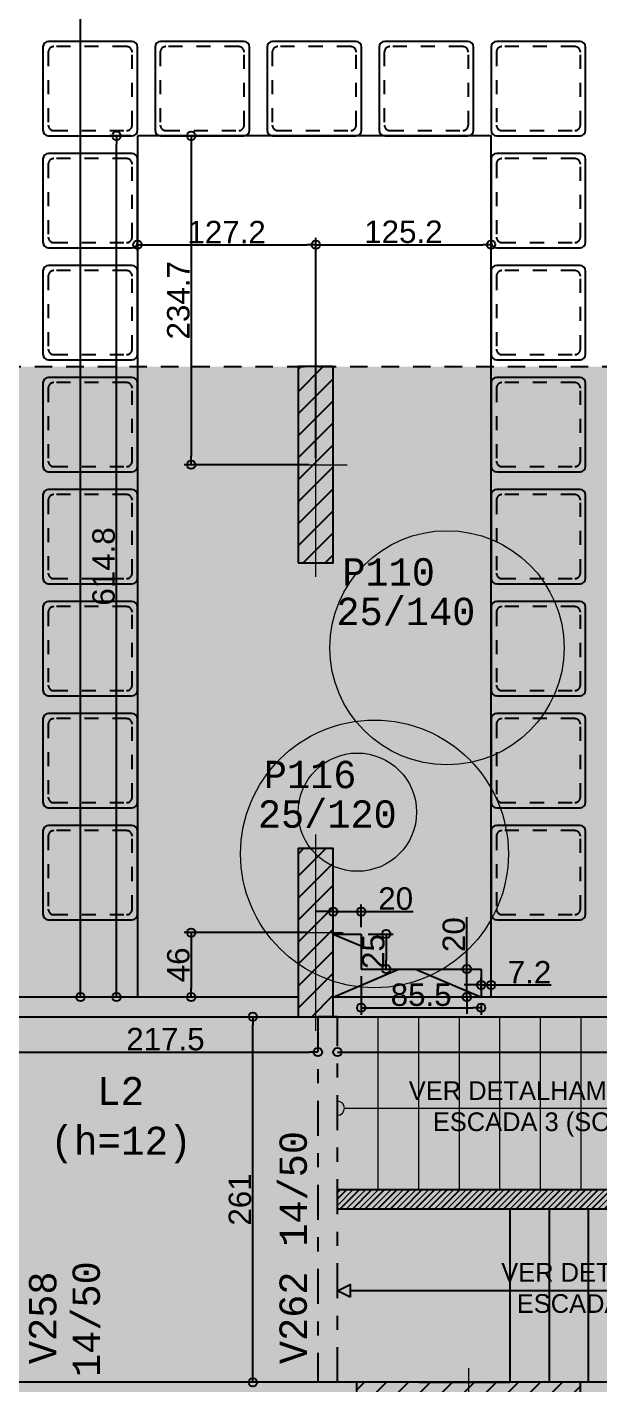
# Model space of a CAD drawing. Header units: millimetres. Extents: x -967 to 563, y -1588 to 506.
# Drawn here: x 65.23 to 69.31, y -245.6 to -235.92 of the extents above; entities that cross this region are included whole.
import ezdxf

# ---------------------------------------------------------------- set-up
doc = ezdxf.new("R2010")
doc.units = ezdxf.units.MM
for name, pattern in [('347-XXXX-ARQ-BASE-019-TÉRREO$0$HIDDEN2', [0.1875, 0.125, -0.0625]), ('DASHDOT2', [0.5, 0.25, -0.125, 0, -0.125]), ('ESTILO_TQS_0001', [1, 0.7, -0.3]), ('TRAZO_HUECO', [0.75, 0.5, -0.25])]:
    doc.linetypes.add(name, pattern=pattern)
for name, color, linetype in [('1', 5, 'Continuous'), ('11', 7, 'Continuous'), ('12', 4, 'Continuous'), ('13', 7, 'Continuous'), ('208', 13, 'Continuous'), ('237', 5, 'Continuous'), ('241', 7, 'TRAZO_HUECO'), ('251', 5, 'Continuous'), ('252', 153, 'ESTILO_TQS_0001'), ('3', 2, 'Continuous'), ('347-XXXX-ARQ-BASE-013-IMPLANTAÇÃO$0$_XREF-ARQ', 7, 'Continuous'), ('347-XXXX-ARQ-BASE-019-TÉRREO$0$AR-PRJ', 11, '347-XXXX-ARQ-BASE-019-TÉRREO$0$HIDDEN2'), ('8', 7, 'Continuous'), ('9', 7, 'Continuous'), ('A_htc_alv', 7, 'Continuous'), ('COTAS', 1, 'Continuous')]:
    doc.layers.add(name, color=color, linetype=linetype)
for name, color, linetype, lineweight in [('ESC_DEGRAU', 2, 'Continuous', 0), ('PILAR_EIXOS', 1, 'Continuous', 0), ('PILAR_HACH', 4, 'Continuous', 0)]:
    doc.layers.add(name, color=color, linetype=linetype, lineweight=lineweight)
doc.styles.add('ARIAL', font='arial.ttf')
doc.styles.add('CYPETXT_romans', font='arial.ttf', dxfattribs={"height": 0.2})
doc.styles.add('TQS_LUCIDA_CONSOLE', font='lucon.TTF')
doc.dimstyles.new('AVILLA 100 2', dxfattribs={"dimtxt": 0.16, "dimasz": 0.06, "dimexe": 0.05, "dimexo": 0.05, "dimgap": 0.01, "dimtad": 3, "dimdec": 1, "dimlfac": 100, "dimzin": 9, "dimdsep": 46, "dimtxsty": 'ARIAL', "dimblk": 'ORIGIN', "dimcen": 1.5, "dimclrd": 10, "dimclre": 10, "dimclrt": 7, "dimadec": 0, "dimazin": 0, "dimtfac": 1, "dimtdec": 1, "dimtmove": 0, "dimatfit": 1, "dimfxl": 1, "dimarcsym": 0})
pattern_1 = [(45, (585.15059, -196.08026), (-0.07857724, 0.07857724), [])]

# ---------------------------------------------------------------- blocks, each defined once
blk = doc.blocks.new('ENCHIMENTO_PISO TERREO')
h = blk.add_hatch(color=9)
h.dxf.hatch_style = 1
h.paths.add_polyline_path([(27.7, 0.14), (27.7, 0.75), (31.15, 0.75), (31.15, 5.14), (24.8495, 5.14), (24.8495, 7.04), (12.06, 7.04), (12.06, 4.64), (4, 4.64), (4, 7.04), (-8.79, 7.04), (-8.7905, 5.14), (-15.09, 5.14), (-15.09, 0.75), (-11.64, 0.75), (-11.64, 0.17), (-11.64, -2.71), (-15.09, -2.71), (-15.09, -9.5), (-8.39, -9.5), (-8.39, -11), (1.35, -11), (1.35, -10.25), (14.71, -10.25), (14.71, -11), (24.45, -11), (24.45, -9.5), (31.15, -9.5), (31.15, -5.11), (27.7, -5.11)])
at = {"layer": '347-XXXX-ARQ-BASE-019-TÉRREO$0$AR-PRJ', "color": 9}
blk.add_lwpolyline([(-11.64, 0.17), (-11.64, 0.75), (-15.09, 0.75), (-15.09, 5.14), (-8.7905, 5.14), (-8.79, 7.04), (4, 7.04), (4, 4.64), (12.06, 4.64), (12.06, 7.04), (24.8495, 7.04)], dxfattribs=at)
blk = doc.blocks.new('ESCADA 2 (DESCE)')
at = {"layer": 'COTAS', "linetype": 'Continuous'}
h = blk.add_hatch(dxfattribs=at)
h.set_pattern_fill('ANSI31', color=8, scale=0.02)
h.set_pattern_definition([(45, (2272.60032, 1511.056013), (-0.04490128, 0.04490128), [])])
h.paths.add_polyline_path([(2313.6961, 1482.134), (2316.8861, 1482.134), (2316.8861, 1481.994), (2313.6961, 1481.994)])
at = {"layer": 'COTAS', "color": 8, "linetype": 'Continuous'}
for p, q in [((2316.8861, 1482.064), (2316.8861, 1482.134)), ((2316.8861, 1482.064), (2316.8861, 1480.759)), ((2314.9261, 1481.994), (2314.9261, 1480.759)), ((2315.2061, 1481.994), (2315.2061, 1480.759)), ((2315.4861, 1481.994), (2315.4861, 1480.759)), ((2315.7661, 1481.994), (2315.7661, 1480.759)), ((2316.0461, 1481.994), (2316.0461, 1480.759)), ((2316.3261, 1481.994), (2316.3261, 1480.759)), ((2316.6061, 1481.994), (2316.6061, 1480.759)), ((2314.2761, 1480.759), (2314.9261, 1480.759)), ((2316.8861, 1480.759), (2314.9261, 1480.759)), ((2316.8861, 1480.759), (2318.1211, 1480.759))]:
    blk.add_line(p, q, dxfattribs=at)
for points in [[(2313.6961, 1482.134), (2316.8861, 1482.134), (2316.8861, 1481.994), (2313.6961, 1481.994)], [(2313.7861, 1481.3665), (2313.6961, 1481.4115), (2313.7861, 1481.4565), (2313.7861, 1481.3665)]]:
    blk.add_lwpolyline(points, close=True, dxfattribs=at)
for points in [[(2317.5036, 1482.064), (2317.5036, 1481.4115), (2316.8861, 1481.4115), (2314.9261, 1481.4115), (2314.6011, 1481.4115), (2313.7861, 1481.4115)], [(2316.8561, 1482.064), (2317.4736, 1482.064), (2317.4886, 1482.0228), (2317.5186, 1482.1052), (2317.5336, 1482.064), (2318.1511, 1482.064)]]:
    blk.add_lwpolyline(points, dxfattribs=at)
at = {"color": 8, "insert": (2314.5614, 1481.6092), "char_height": 0.133333, "width": 2.524322, "attachment_point": 1, "rotation": 360, "style": 'CYPETXT_romans'}
blk.add_mtext('\\pxqc;{\\W0.975;VER DETALHAMENTO\\PESCADA 2 (DESCE)}', dxfattribs=at)
blk = doc.blocks.new('ESCADA 3 (SOBE)')
at = {"layer": 'ESC_DEGRAU'}
h = blk.add_hatch(dxfattribs=at)
h.set_pattern_fill('ANSI31', color=8, scale=0.02)
h.set_pattern_definition([(45, (2283.11007, 1511.101934), (-0.04490128, 0.04490128), [])])
h.paths.add_polyline_path([(2324.2059, 1482.18), (2327.3959, 1482.18), (2327.3959, 1482.04), (2324.2059, 1482.04)])
at = {"layer": 'COTAS', "color": 8, "linetype": 'Continuous'}
blk.add_line((2328.6309, 1483.415), (2327.3959, 1483.415), dxfattribs=at)
blk.add_lwpolyline([(2327.3659, 1482.11), (2327.9834, 1482.11), (2327.9984, 1482.0687), (2328.0284, 1482.1512), (2328.0434, 1482.11), (2328.6609, 1482.11)], dxfattribs=at)
at = {"layer": 'ESC_DEGRAU', "color": 8}
for p, q in [((2324.2059, 1483.415), (2327.3959, 1483.415)), ((2324.4959, 1482.18), (2324.4959, 1483.415)), ((2324.7859, 1482.18), (2324.7859, 1483.415)), ((2325.0759, 1482.18), (2325.0759, 1483.415)), ((2325.3659, 1482.18), (2325.3659, 1483.415)), ((2325.6559, 1482.18), (2325.6559, 1483.415)), ((2325.9459, 1482.18), (2325.9459, 1483.415)), ((2326.2359, 1482.18), (2326.2359, 1483.415)), ((2326.5259, 1482.18), (2326.5259, 1483.415)), ((2326.8159, 1482.18), (2326.8159, 1483.415)), ((2327.1059, 1482.18), (2327.1059, 1483.415)), ((2327.3959, 1482.11), (2327.3959, 1483.415)), ((2327.3959, 1482.11), (2327.3959, 1482.04))]:
    blk.add_line(p, q, dxfattribs=at)
blk.add_lwpolyline([(2324.2559, 1482.7625), (2327.3959, 1482.7625), (2328.0134, 1482.7625), (2328.0134, 1482.11)], dxfattribs=at)
blk.add_lwpolyline([(2324.2059, 1482.18), (2327.3959, 1482.18), (2327.3959, 1482.04), (2324.2059, 1482.04)], close=True, dxfattribs=at)
blk.add_arc((2324.2059, 1482.7625), 0.05, 270, 90, dxfattribs=at)
at = {"layer": 'ESC_DEGRAU', "color": 8, "insert": (2324.4114, 1482.9553), "char_height": 0.133333, "width": 2.524322, "attachment_point": 1, "rotation": 360, "style": 'CYPETXT_romans'}
blk.add_mtext('\\pxqc;{\\W0.975;VER DETALHAMENTO\\PESCADA 3 (SOBE)}', dxfattribs=at)
blk = doc.blocks.new('_VAONER063700637000750007500')
at = {"layer": '251', "color": 8}
for p, q in [((-33.725, 29.725), (-33.725, -29.725)), ((29.725, 33.725), (-29.725, 33.725)), ((33.725, -29.725), (33.725, 29.725)), ((-29.725, -33.725), (29.725, -33.725))]:
    blk.add_line(p, q, dxfattribs=at)
for centre, start, end in [((-29.725, 29.725), 90, 180), ((29.725, 29.725), 0, 90), ((-29.725, -29.725), 180, 270), ((29.725, -29.725), 270, 0)]:
    blk.add_arc(centre, 4, start, end, dxfattribs=at)
at = {"layer": '252', "color": 8}
for p, q in [((25.975, 29.975), (-25.975, 29.975)), ((-29.975, 25.975), (-29.975, -25.975)), ((29.975, -25.975), (29.975, 25.975)), ((-25.975, -29.975), (25.975, -29.975))]:
    blk.add_line(p, q, dxfattribs=at)
for centre, start, end in [((-25.975, 25.975), 90, 180), ((25.975, 25.975), 0, 90), ((-25.975, -25.975), 180, 270), ((25.975, -25.975), 270, 0)]:
    blk.add_arc(centre, 4, start, end, dxfattribs=at)
blk = doc.blocks.new('NERVURADA TÉRREO 1 MODELO 2 (LO) R0')
at = {"layer": '208', "xscale": 0.01, "yscale": 0.01, "zscale": 0.01}
for p in [(737.85, -749.525), (738.6495, -749.525), (739.449, -749.525), (740.2485, -749.525), (741.048, -749.525), (737.85, -750.3245), (741.048, -750.3245), (737.85, -751.124), (741.048, -751.124), (737.85, -751.9235), (741.048, -751.9235), (737.85, -752.723), (741.048, -752.723), (737.85, -753.5225), (741.048, -753.5225), (737.85, -754.322), (741.048, -754.322), (737.85, -755.1215), (741.048, -755.1215)]:
    blk.add_blockref('_VAONER063700637000750007500', p, dxfattribs=at)
blk = doc.blocks.new('Eixos do pilar')
at = {"layer": 'PILAR_EIXOS'}
for p, q in [((0, -0.5), (0, 0.5)), ((-0.5, 0), (0.5, 0))]:
    blk.add_line(p, q, dxfattribs=at)
blk = doc.blocks.new('_Origin')
at = {"color": 0, "linetype": 'ByBlock', "lineweight": -2}
blk.add_line((0, 0), (-1, 0), dxfattribs=at)
blk.add_circle((0, 0), 0.5, dxfattribs=at)
blk = doc.blocks.new('*D479')
at = {"layer": 'COTAS', "color": 10, "linetype": 'ByBlock', "lineweight": -2, "transparency": 16777216}
for p, q in [((847.3622, -582.701), (847.3622, -582.6103)), ((848.6342, -584.1804), (848.6342, -582.6103)), ((847.4222, -582.6603), (848.5742, -582.6603))]:
    blk.add_line(p, q, dxfattribs=at)
at = {"layer": 'Defpoints', "color": 0, "linetype": 'ByBlock', "transparency": 16777216}
for p in [(848.6342, -582.6603), (847.3622, -582.751), (848.6342, -584.2304)]:
    blk.add_point(p, dxfattribs=at)
at = {"layer": 'COTAS', "color": 10, "linetype": 'ByBlock', "lineweight": -2, "transparency": 16777216, "xscale": 0.06, "yscale": 0.06, "zscale": 0.06, "rotation": 180}
blk.add_blockref('_Origin', (847.3622, -582.6603), dxfattribs=at)
at = {"layer": 'COTAS', "color": 10, "linetype": 'ByBlock', "lineweight": -2, "transparency": 16777216, "xscale": 0.06, "yscale": 0.06, "zscale": 0.06}
blk.add_blockref('_Origin', (848.6342, -582.6603), dxfattribs=at)
at = {"layer": 'COTAS', "color": 7, "linetype": 'ByBlock', "transparency": 16777216, "insert": (847.9982, -582.5699), "char_height": 0.16, "attachment_point": 5, "style": 'ARIAL'}
blk.add_mtext('127.2', dxfattribs=at)
blk = doc.blocks.new('*D480')
at = {"layer": 'COTAS', "color": 10, "linetype": 'ByBlock', "lineweight": -2, "transparency": 16777216}
for p, q in [((848.6342, -584.1804), (848.6342, -582.6103)), ((848.6942, -582.6603), (849.8257, -582.6603))]:
    blk.add_line(p, q, dxfattribs=at)
at = {"layer": 'Defpoints', "color": 0, "linetype": 'ByBlock', "transparency": 16777216}
for p in [(849.8857, -582.6603), (849.8857, -582.6603), (848.6342, -584.2304)]:
    blk.add_point(p, dxfattribs=at)
at = {"layer": 'COTAS', "color": 10, "linetype": 'ByBlock', "lineweight": -2, "transparency": 16777216, "xscale": 0.06, "yscale": 0.06, "zscale": 0.06, "rotation": 180}
blk.add_blockref('_Origin', (848.6342, -582.6603), dxfattribs=at)
at = {"layer": 'COTAS', "color": 10, "linetype": 'ByBlock', "lineweight": -2, "transparency": 16777216, "xscale": 0.06, "yscale": 0.06, "zscale": 0.06}
blk.add_blockref('_Origin', (849.8857, -582.6603), dxfattribs=at)
at = {"layer": 'COTAS', "color": 7, "linetype": 'ByBlock', "transparency": 16777216, "insert": (849.26, -582.5686), "char_height": 0.16, "attachment_point": 5, "style": 'ARIAL'}
blk.add_mtext('125.2', dxfattribs=at)
blk = doc.blocks.new('*D481')
at = {"layer": 'COTAS', "color": 10, "linetype": 'ByBlock', "lineweight": -2, "transparency": 16777216}
for p, q in [((847.7462, -581.9429), (847.7462, -584.1704)), ((847.7749, -581.8829), (847.7962, -581.8829)), ((848.5842, -584.2304), (847.6962, -584.2304))]:
    blk.add_line(p, q, dxfattribs=at)
at = {"layer": 'Defpoints', "color": 0, "linetype": 'ByBlock', "transparency": 16777216}
for p in [(847.7249, -581.8829), (847.7462, -584.2304), (848.6342, -584.2304)]:
    blk.add_point(p, dxfattribs=at)
at = {"layer": 'COTAS', "color": 10, "linetype": 'ByBlock', "lineweight": -2, "transparency": 16777216, "xscale": 0.06, "yscale": 0.06, "zscale": 0.06}
for p, rotation in [((847.7462, -581.8829), 90), ((847.7462, -584.2304), 270)]:
    blk.add_blockref('_Origin', p, dxfattribs=dict(at, rotation=rotation))
at = {"layer": 'COTAS', "color": 7, "linetype": 'ByBlock', "transparency": 16777216, "insert": (847.6545, -583.0566), "char_height": 0.16, "attachment_point": 5, "rotation": 90, "style": 'ARIAL'}
blk.add_mtext('234.7', dxfattribs=at)
blk = doc.blocks.new('*D482')
at = {"layer": 'COTAS', "color": 10, "linetype": 'ByBlock', "lineweight": -2, "transparency": 16777216}
for p, q in [((848.5842, -587.5704), (847.6962, -587.5704)), ((847.7462, -587.6304), (847.7462, -587.9704))]:
    blk.add_line(p, q, dxfattribs=at)
at = {"layer": 'Defpoints', "color": 0, "linetype": 'ByBlock', "transparency": 16777216}
for p in [(848.6342, -587.5704), (847.7462, -588.0304), (847.7462, -588.0304)]:
    blk.add_point(p, dxfattribs=at)
at = {"layer": 'COTAS', "color": 10, "linetype": 'ByBlock', "lineweight": -2, "transparency": 16777216, "xscale": 0.06, "yscale": 0.06, "zscale": 0.06}
for p, rotation in [((847.7462, -587.5704), 90), ((847.7462, -588.0304), 270)]:
    blk.add_blockref('_Origin', p, dxfattribs=dict(at, rotation=rotation))
at = {"layer": 'COTAS', "color": 7, "linetype": 'ByBlock', "transparency": 16777216, "insert": (847.6545, -587.8004), "char_height": 0.16, "attachment_point": 5, "rotation": 90, "style": 'ARIAL'}
blk.add_mtext('46', dxfattribs=at)
blk = doc.blocks.new('*D483')
at = {"layer": 'COTAS', "color": 10, "linetype": 'ByBlock', "lineweight": -2, "transparency": 16777216}
for p, q in [((847.3122, -581.8829), (847.1628, -581.8829)), ((847.2128, -587.9704), (847.2128, -581.9429)), ((847.3122, -588.0304), (847.1628, -588.0304))]:
    blk.add_line(p, q, dxfattribs=at)
at = {"layer": 'Defpoints', "color": 0, "linetype": 'ByBlock', "transparency": 16777216}
for p in [(847.2128, -581.8829), (847.3622, -581.8829), (847.3622, -588.0304)]:
    blk.add_point(p, dxfattribs=at)
at = {"layer": 'COTAS', "color": 10, "linetype": 'ByBlock', "lineweight": -2, "transparency": 16777216, "xscale": 0.06, "yscale": 0.06, "zscale": 0.06}
for p, rotation in [((847.2128, -581.8829), 90), ((847.2128, -588.0304), 270)]:
    blk.add_blockref('_Origin', p, dxfattribs=dict(at, rotation=rotation))
at = {"layer": 'COTAS', "color": 7, "linetype": 'ByBlock', "transparency": 16777216, "insert": (847.1211, -584.9566), "char_height": 0.16, "attachment_point": 5, "rotation": 90, "style": 'ARIAL'}
blk.add_mtext('614.8', dxfattribs=at)
blk = doc.blocks.new('*D776')
at = {"layer": 'COTAS', "color": 10, "linetype": 'ByBlock', "lineweight": -2, "transparency": 16777216}
blk.add_line((848.1859, -590.7204), (848.1859, -588.2304), dxfattribs=at)
at = {"layer": 'Defpoints', "color": 0, "linetype": 'ByBlock', "transparency": 16777216}
for p in [(848.1859, -588.1704), (848.1859, -588.1704), (848.1859, -590.7804)]:
    blk.add_point(p, dxfattribs=at)
at = {"layer": 'COTAS', "color": 10, "linetype": 'ByBlock', "lineweight": -2, "transparency": 16777216, "xscale": 0.06, "yscale": 0.06, "zscale": 0.06}
for p, rotation in [((848.1859, -588.1704), 90), ((848.1859, -590.7804), 270)]:
    blk.add_blockref('_Origin', p, dxfattribs=dict(at, rotation=rotation))
at = {"layer": 'COTAS', "color": 7, "linetype": 'ByBlock', "transparency": 16777216, "insert": (848.0942, -589.4754), "char_height": 0.16, "attachment_point": 5, "rotation": 90, "style": 'ARIAL'}
blk.add_mtext('261', dxfattribs=at)
blk = doc.blocks.new('*D786')
at = {"layer": 'COTAS', "color": 10, "linetype": 'ByBlock', "lineweight": -2, "transparency": 16777216}
blk.add_line((846.9549, -587.9704), (846.9549, -567.3704), dxfattribs=at)
at = {"layer": 'Defpoints', "color": 0, "linetype": 'ByBlock', "transparency": 16777216}
for p in [(846.9549, -567.3104), (846.9549, -567.3104), (846.9549, -588.0304)]:
    blk.add_point(p, dxfattribs=at)
at = {"layer": 'COTAS', "color": 10, "linetype": 'ByBlock', "lineweight": -2, "transparency": 16777216, "xscale": 0.06, "yscale": 0.06, "zscale": 0.06}
for p, rotation in [((846.9549, -567.3104), 90), ((846.9549, -588.0304), 270)]:
    blk.add_blockref('_Origin', p, dxfattribs=dict(at, rotation=rotation))
at = {"layer": 'COTAS', "color": 7, "linetype": 'ByBlock', "transparency": 16777216, "insert": (846.8632, -577.6704), "char_height": 0.16, "attachment_point": 5, "rotation": 90, "style": 'ARIAL'}
blk.add_mtext('2072', dxfattribs=at)
blk = doc.blocks.new('*D604')
at = {"layer": 'COTAS', "color": 10, "linetype": 'ByBlock', "lineweight": -2, "transparency": 16777216}
blk.add_line((846.5342, -588.4232), (848.5892, -588.4232), dxfattribs=at)
at = {"layer": 'Defpoints', "color": 0, "linetype": 'ByBlock', "transparency": 16777216}
for p in [(846.4742, -588.4232), (848.6492, -588.4232), (848.6492, -588.4232)]:
    blk.add_point(p, dxfattribs=at)
at = {"layer": 'COTAS', "color": 10, "linetype": 'ByBlock', "lineweight": -2, "transparency": 16777216, "xscale": 0.06, "yscale": 0.06, "zscale": 0.06, "rotation": 180}
blk.add_blockref('_Origin', (846.4742, -588.4232), dxfattribs=at)
at = {"layer": 'COTAS', "color": 10, "linetype": 'ByBlock', "lineweight": -2, "transparency": 16777216, "xscale": 0.06, "yscale": 0.06, "zscale": 0.06}
blk.add_blockref('_Origin', (848.6492, -588.4232), dxfattribs=at)
at = {"layer": 'COTAS', "color": 7, "linetype": 'ByBlock', "transparency": 16777216, "insert": (847.5617, -588.3315), "char_height": 0.16, "attachment_point": 5, "style": 'ARIAL'}
blk.add_mtext('217.5', dxfattribs=at)
blk = doc.blocks.new('*D605')
at = {"layer": 'COTAS', "color": 10, "linetype": 'ByBlock', "lineweight": -2, "transparency": 16777216}
blk.add_line((848.8492, -588.4232), (853.1542, -588.4232), dxfattribs=at)
at = {"layer": 'Defpoints', "color": 0, "linetype": 'ByBlock', "transparency": 16777216}
for p in [(848.7892, -588.4232), (853.2142, -588.4232), (853.2142, -588.4232)]:
    blk.add_point(p, dxfattribs=at)
at = {"layer": 'COTAS', "color": 10, "linetype": 'ByBlock', "lineweight": -2, "transparency": 16777216, "xscale": 0.06, "yscale": 0.06, "zscale": 0.06, "rotation": 180}
blk.add_blockref('_Origin', (848.7892, -588.4232), dxfattribs=at)
at = {"layer": 'COTAS', "color": 10, "linetype": 'ByBlock', "lineweight": -2, "transparency": 16777216, "xscale": 0.06, "yscale": 0.06, "zscale": 0.06}
blk.add_blockref('_Origin', (853.2142, -588.4232), dxfattribs=at)
at = {"layer": 'COTAS', "color": 7, "linetype": 'ByBlock', "transparency": 16777216, "insert": (851.0017, -588.3315), "char_height": 0.16, "attachment_point": 5, "style": 'ARIAL'}
blk.add_mtext('442.5', dxfattribs=at)
blk = doc.blocks.new('*D609')
at = {"layer": 'COTAS', "color": 10, "linetype": 'ByBlock', "lineweight": -2, "transparency": 16777216}
for p, q in [((848.9592, -587.8804), (848.9592, -588.1563)), ((849.0192, -588.1063), (849.7542, -588.1063)), ((849.8142, -588.0804), (849.8142, -588.1563))]:
    blk.add_line(p, q, dxfattribs=at)
at = {"layer": 'Defpoints', "color": 0, "linetype": 'ByBlock', "transparency": 16777216}
for p in [(848.9592, -587.8304), (849.8142, -588.0304), (849.8142, -588.1063)]:
    blk.add_point(p, dxfattribs=at)
at = {"layer": 'COTAS', "color": 10, "linetype": 'ByBlock', "lineweight": -2, "transparency": 16777216, "xscale": 0.06, "yscale": 0.06, "zscale": 0.06, "rotation": 180}
blk.add_blockref('_Origin', (848.9592, -588.1063), dxfattribs=at)
at = {"layer": 'COTAS', "color": 10, "linetype": 'ByBlock', "lineweight": -2, "transparency": 16777216, "xscale": 0.06, "yscale": 0.06, "zscale": 0.06}
blk.add_blockref('_Origin', (849.8142, -588.1063), dxfattribs=at)
at = {"layer": 'COTAS', "color": 7, "linetype": 'ByBlock', "transparency": 16777216, "insert": (849.3867, -588.0146), "char_height": 0.16, "attachment_point": 5, "style": 'ARIAL'}
blk.add_mtext('85.5', dxfattribs=at)
blk = doc.blocks.new('*D610')
at = {"layer": 'COTAS', "color": 10, "linetype": 'ByBlock', "lineweight": -2, "transparency": 16777216}
for p, q in [((849.7123, -587.7704), (849.7123, -587.459)), ((849.7123, -588.0304), (849.7123, -587.8304)), ((849.7123, -588.0904), (849.7123, -588.1504))]:
    blk.add_line(p, q, dxfattribs=at)
at = {"layer": 'Defpoints', "color": 0, "linetype": 'ByBlock', "transparency": 16777216}
for p in [(849.7123, -587.8304), (849.7123, -587.8304), (849.7123, -588.0304)]:
    blk.add_point(p, dxfattribs=at)
at = {"layer": 'COTAS', "color": 10, "linetype": 'ByBlock', "lineweight": -2, "transparency": 16777216, "xscale": 0.06, "yscale": 0.06, "zscale": 0.06}
for p, rotation in [((849.7123, -587.8304), 270), ((849.7123, -588.0304), 90)]:
    blk.add_blockref('_Origin', p, dxfattribs=dict(at, rotation=rotation))
at = {"layer": 'COTAS', "color": 7, "linetype": 'ByBlock', "transparency": 16777216, "insert": (849.6206, -587.5847), "char_height": 0.16, "attachment_point": 5, "rotation": 90, "style": 'ARIAL'}
blk.add_mtext('20', dxfattribs=at)
blk = doc.blocks.new('*D611')
at = {"layer": 'COTAS', "color": 10, "linetype": 'ByBlock', "lineweight": -2, "transparency": 16777216}
for p, q in [((848.9592, -587.5304), (848.9592, -587.3701)), ((848.6992, -587.4201), (848.6392, -587.4201)), ((848.7592, -587.4201), (848.9592, -587.4201)), ((849.0192, -587.4201), (849.3306, -587.4201))]:
    blk.add_line(p, q, dxfattribs=at)
at = {"layer": 'Defpoints', "color": 0, "linetype": 'ByBlock', "transparency": 16777216}
for p in [(848.7592, -587.4201), (848.9592, -587.4201), (848.9592, -587.5804)]:
    blk.add_point(p, dxfattribs=at)
at = {"layer": 'COTAS', "color": 10, "linetype": 'ByBlock', "lineweight": -2, "transparency": 16777216, "xscale": 0.06, "yscale": 0.06, "zscale": 0.06}
blk.add_blockref('_Origin', (848.7592, -587.4201), dxfattribs=at)
at = {"layer": 'COTAS', "color": 10, "linetype": 'ByBlock', "lineweight": -2, "transparency": 16777216, "xscale": 0.06, "yscale": 0.06, "zscale": 0.06, "rotation": 180}
blk.add_blockref('_Origin', (848.9592, -587.4201), dxfattribs=at)
at = {"layer": 'COTAS', "color": 7, "linetype": 'ByBlock', "transparency": 16777216, "insert": (849.2049, -587.3284), "char_height": 0.16, "attachment_point": 5, "style": 'ARIAL'}
blk.add_mtext('20', dxfattribs=at)
blk = doc.blocks.new('*D612')
at = {"layer": 'COTAS', "color": 10, "linetype": 'ByBlock', "lineweight": -2, "transparency": 16777216}
for p, q in [((849.0092, -587.5804), (849.1875, -587.5804)), ((849.1375, -587.6404), (849.1375, -587.7704)), ((849.0092, -587.8304), (849.1875, -587.8304))]:
    blk.add_line(p, q, dxfattribs=at)
at = {"layer": 'Defpoints', "color": 0, "linetype": 'ByBlock', "transparency": 16777216}
for p in [(848.9592, -587.5804), (848.9592, -587.8304), (849.1375, -587.8304)]:
    blk.add_point(p, dxfattribs=at)
at = {"layer": 'COTAS', "color": 10, "linetype": 'ByBlock', "lineweight": -2, "transparency": 16777216, "xscale": 0.06, "yscale": 0.06, "zscale": 0.06}
for p, rotation in [((849.1375, -587.5804), 90), ((849.1375, -587.8304), 270)]:
    blk.add_blockref('_Origin', p, dxfattribs=dict(at, rotation=rotation))
at = {"layer": 'COTAS', "color": 7, "linetype": 'ByBlock', "transparency": 16777216, "insert": (849.0458, -587.7054), "char_height": 0.16, "attachment_point": 5, "rotation": 90, "style": 'ARIAL'}
blk.add_mtext('25', dxfattribs=at)
blk = doc.blocks.new('*D613')
at = {"layer": 'COTAS', "color": 10, "linetype": 'ByBlock', "lineweight": -2, "transparency": 16777216}
for p, q in [((849.7542, -587.9434), (849.6942, -587.9434)), ((849.8142, -587.9804), (849.8142, -587.8934)), ((849.8142, -587.9434), (849.8857, -587.9434)), ((849.8857, -587.9804), (849.8857, -587.8934)), ((849.9457, -587.9434), (850.3141, -587.9434))]:
    blk.add_line(p, q, dxfattribs=at)
at = {"layer": 'Defpoints', "color": 0, "linetype": 'ByBlock', "transparency": 16777216}
for p in [(849.8857, -587.9434), (849.8142, -588.0304), (849.8857, -588.0304)]:
    blk.add_point(p, dxfattribs=at)
at = {"layer": 'COTAS', "color": 10, "linetype": 'ByBlock', "lineweight": -2, "transparency": 16777216, "xscale": 0.06, "yscale": 0.06, "zscale": 0.06}
blk.add_blockref('_Origin', (849.8142, -587.9434), dxfattribs=at)
at = {"layer": 'COTAS', "color": 10, "linetype": 'ByBlock', "lineweight": -2, "transparency": 16777216, "xscale": 0.06, "yscale": 0.06, "zscale": 0.06, "rotation": 180}
blk.add_blockref('_Origin', (849.8857, -587.9434), dxfattribs=at)
at = {"layer": 'COTAS', "color": 7, "linetype": 'ByBlock', "transparency": 16777216, "insert": (850.1599, -587.8531), "char_height": 0.16, "attachment_point": 5, "style": 'ARIAL'}
blk.add_mtext('7.2', dxfattribs=at)
blk = doc.blocks.new('COTAS TÉRREO (LO) R0')
at = {"layer": 'COTAS', "linetype": 'ByBlock'}
for base, p1, p2, picture, middle in [((846.9549, -567.3104), (846.9549, -588.0304), (846.9549, -567.3104), '*D786', (846.8632, -577.6704)), ((847.7462070201, -584.2303861132), (847.7249134575, -581.8828861133), (848.6342448012, -584.2303861132), '*D481', (847.6544607718, -583.0566361133)), ((849.7123, -587.8304), (849.7123, -588.0304), (849.7123, -587.8304), '*D610', (849.6206, -587.5847)), ((847.7462, -588.0304), (848.6342, -587.5704), (847.7462, -588.0304), '*D482', (847.6545, -587.8004)), ((848.1859, -588.1704), (848.1859, -590.7804), (848.1859, -588.1704), '*D776', (848.0942, -589.4754))]:
    dim = blk.add_linear_dim(base=base, p1=p1, p2=p2, angle=90, dimstyle='AVILLA 100 2', dxfattribs=at)
    dim.commit()
    dim.dimension.update_dxf_attribs({"geometry": picture, "text_midpoint": middle})
for base, p1, p2, picture, middle in [((847.212766565, -581.8828861132), (847.3622448012, -588.0303861132), (847.3622448012, -581.8828861132), '*D483', (847.212766565, -584.9566361132)), ((849.1375, -587.8304), (848.9592, -587.5804), (848.9592, -587.8304), '*D612', (849.1375, -587.7054))]:
    dim = blk.add_linear_dim(base=base, p1=p1, p2=p2, angle=90, dimstyle='AVILLA 100 2', dxfattribs=at)
    dim.commit()
    dim.dimension.update_dxf_attribs({"geometry": picture, "text_midpoint": middle, "dimtype": 128})
for base, p1, p2, picture, middle in [((848.6342, -582.6603), (847.3622, -582.751), (848.6342, -584.2304), '*D479', (847.9982, -582.5699)), ((849.88574481, -582.66027144), (848.6342448, -584.23038611), (849.88574481, -582.66027144), '*D480', (849.2599948, -582.56857976)), ((848.9592, -587.4201), (848.7592, -587.4201), (848.9592, -587.5804), '*D611', (849.2049, -587.3284)), ((849.8857448012, -587.9434330901), (849.8142448012, -588.0303861132), (849.8857448012, -588.0303861132), '*D613', (850.1599194261, -587.8531056685)), ((848.6492, -588.4232), (846.4742, -588.4232), (848.6492, -588.4232), '*D604', (847.5617, -588.3315)), ((853.2142, -588.4232), (848.7892, -588.4232), (853.2142, -588.4232), '*D605', (851.0017, -588.3315))]:
    dim = blk.add_linear_dim(base=base, p1=p1, p2=p2, dimstyle='AVILLA 100 2', dxfattribs=at)
    dim.commit()
    dim.dimension.update_dxf_attribs({"geometry": picture, "text_midpoint": middle})
dim = blk.add_linear_dim(base=(849.8142, -588.1063), p1=(848.9592, -587.8304), p2=(849.8142, -588.0304), dimstyle='AVILLA 100 2', dxfattribs=at)
dim.commit()
dim.dimension.update_dxf_attribs({"geometry": '*D609', "text_midpoint": (849.3867, -588.1063), "dimtype": 128})

msp = doc.modelspace()

# ---------------------------------------------------------------- hatches: boundary and pattern name
at = {"linetype": 'ByBlock'}
h = msp.add_hatch(dxfattribs=at)
h.set_pattern_fill('ANSI31', color=4, scale=0.035)
h.set_pattern_definition(pattern_1)
h.paths.add_polyline_path([(67.1607, -239.7421), (67.4107, -239.7421), (67.4107, -238.3421), (67.1607, -238.3421)])
h = msp.add_hatch(dxfattribs=at)
h.set_pattern_fill('ANSI31', color=4, scale=0.035)
h.set_pattern_definition(pattern_1)
h.paths.add_polyline_path([(67.1607, -242.9821), (67.4107, -242.9821), (67.4107, -241.7821), (67.1607, -241.7821)])
h = msp.add_hatch(dxfattribs=at)
h.set_pattern_fill('ANSI31', color=4, scale=0.035)
h.set_pattern_definition(pattern_1)
h.paths.add_polyline_path([(67.5757, -245.7821), (69.1757, -245.7821), (69.1757, -245.5921), (67.5757, -245.5921)])
at = {"layer": 'A_htc_alv', "linetype": 'ByBlock'}
h = msp.add_hatch(color=60, dxfattribs=at)
h.dxf.hatch_style = 1
h.paths.add_polyline_path([(67.4407, -242.9821), (67.3007, -242.9821), (67.3007, -245.5921), (67.4407, -245.5921)])

# ---------------------------------------------------------------- linework, layer by layer
at = {"layer": '1'}
for points in [[(66.0137, -236.6946), (66.0137, -242.8421), (65.995, -242.8421)], [(68.556, -242.8421), (68.5372, -242.8421), (68.5372, -236.6946), (66.0137, -236.6946)], [(67.1607, -242.8421), (65.0557, -242.8421)], [(67.9507, -242.8421), (67.4107, -242.8421)], [(71.8657, -242.8421), (67.9507, -242.8421)], [(65.1257, -242.9821), (67.1607, -242.9821)], [(67.4407, -242.9821), (67.3007, -242.9821)], [(67.4107, -242.9821), (68.0227, -242.9835)], [(68.0207, -242.9821), (71.8657, -242.9821)], [(67.5757, -245.5921), (65.1257, -245.5921)], [(71.8657, -245.5921), (69.1757, -245.5921)]]:
    msp.add_lwpolyline(points, dxfattribs=at)
at = {"layer": '1', "linetype": 'DASHDOT2'}
for points in [[(67.3007, -242.9821), (67.3007, -245.5921)], [(67.4407, -245.5921), (67.4407, -242.9821)]]:
    msp.add_lwpolyline(points, dxfattribs=at)
at = {"layer": '237'}
for p, q in [((67.4107, -242.3921), (67.6107, -242.3921)), ((67.6107, -242.3921), (67.6107, -242.6421)), ((67.6107, -242.6421), (68.4657, -242.6421)), ((68.4657, -242.6421), (68.4657, -242.8421))]:
    msp.add_line(p, q, dxfattribs=at)
at = {"layer": '241'}
for p, q in [((67.4107, -242.3921), (67.6107, -242.4774)), ((67.4107, -242.8421), (67.8796, -242.6421)), ((67.9968, -242.6421), (68.4657, -242.8421))]:
    msp.add_line(p, q, dxfattribs=at)
at = {"layer": '3'}
for points in [[(67.1607, -239.7421), (67.4107, -239.7421), (67.4107, -238.3421), (67.1607, -238.3421), (67.1607, -239.7421)], [(67.1607, -242.9821), (67.4107, -242.9821), (67.4107, -241.7821), (67.1607, -241.7821), (67.1607, -242.9821)], [(67.5757, -245.7821), (69.1757, -245.7821), (69.1757, -245.5921), (67.5757, -245.5921), (67.5757, -245.7821)]]:
    msp.add_lwpolyline(points, dxfattribs=at)
at = {"layer": 'PILAR_HACH', "color": 2}
for centre, radius in [((68.2223, -240.3491), 0.8359), ((67.7049, -241.8201), 0.9555)]:
    msp.add_circle(centre, radius, dxfattribs=at)
at = {"layer": 'PILAR_HACH', "color": 1}
msp.add_circle((67.5829, -241.5223), 0.4222, dxfattribs=at)

# ---------------------------------------------------------------- block references
for name, p in [('ESCADA 3 (SOBE)', (-2256.7652, -1726.3984)), ('ESCADA 2 (DESCE)', (-2246.2554, -1726.3498))]:
    msp.add_blockref(name, p)
at = {"layer": '347-XXXX-ARQ-BASE-013-IMPLANTAÇÃO$0$_XREF-ARQ'}
msp.add_blockref('ENCHIMENTO_PISO TERREO', (59.2557, -242.9819), dxfattribs=at)
at = {"layer": 'COTAS', "color": 6, "linetype": 'ByBlock'}
msp.add_blockref('COTAS TÉRREO (LO) R0', (-781.3485, 345.1883), dxfattribs=at)
at = {"layer": 'COTAS', "color": 40, "linetype": 'ByBlock', "true_color": 0xf8d731}
msp.add_blockref('NERVURADA TÉRREO 1 MODELO 2 (LO) R0', (-672.1735, 513.1676), dxfattribs=at)
at = {"layer": 'PILAR_EIXOS'}
for p, xscale, yscale in [((67.2857, -239.0421), 0.45, 1.6), ((67.2857, -242.3821), 0.39, 1.4)]:
    msp.add_blockref('Eixos do pilar', p, dxfattribs=dict(at, xscale=xscale, yscale=yscale))
at = {"layer": 'PILAR_EIXOS', "xscale": 0.39, "yscale": 1.8, "rotation": 270}
msp.add_blockref('Eixos do pilar', (68.3757, -245.6871), dxfattribs=at)

# ---------------------------------------------------------------- texts
at = {"layer": '11', "linetype": 'Continuous', "style": 'TQS_LUCIDA_CONSOLE'}
for p in [(67.2223, -244.6244), (65.7453, -245.5541)]:
    msp.add_text('14/50', height=0.195, rotation=90, dxfattribs=at).set_placement(p)
at = {"layer": '12', "linetype": 'Continuous', "style": 'TQS_LUCIDA_CONSOLE'}
for s, p in [('25/140', (67.4332, -240.187)), ('25/120', (66.8725, -241.6332))]:
    msp.add_text(s, height=0.195, dxfattribs=at).set_placement(p)
at = {"layer": '13', "linetype": 'Continuous', "style": 'TQS_LUCIDA_CONSOLE'}
for s, p in [('L2', (65.7246, -243.6116)), ('(h=12)', (65.3917, -243.9667))]:
    msp.add_text(s, height=0.1985, dxfattribs=at).set_placement(p)
at = {"layer": '8', "linetype": 'Continuous', "style": 'TQS_LUCIDA_CONSOLE'}
for s, p in [('V258', (65.4347, -245.4621)), ('V262', (67.2223, -245.4621))]:
    msp.add_text(s, height=0.195, rotation=90, dxfattribs=at).set_placement(p)
at = {"layer": '9', "linetype": 'Continuous', "style": 'TQS_LUCIDA_CONSOLE'}
for s, p in [('P110', (67.4757, -239.9046)), ('P116', (66.915, -241.3508))]:
    msp.add_text(s, height=0.195, dxfattribs=at).set_placement(p)

doc.saveas('drawing.dxf')
